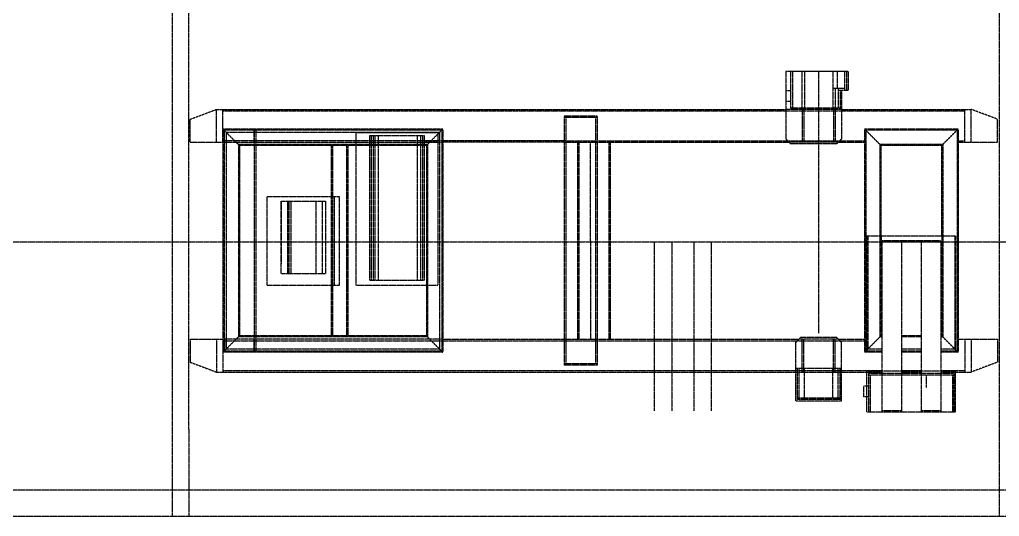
# Model space of a CAD drawing. Header units: millimetres. Extents: x -955179 to -912907, y 62798 to 154298.
# Drawn here: x -952193 to -949208, y 145657 to 147170 of the extents above; entities that cross this region are included whole.
import ezdxf

# ---------------------------------------------------------------- set-up
doc = ezdxf.new("R2010")
doc.units = ezdxf.units.MM
doc.header["$MEASUREMENT"] = 0
doc.linetypes.add('HIDDEN', pattern=[0.375, 0.25, -0.125])
doc.layers.add('CV', color=251, linetype='HIDDEN')

# ---------------------------------------------------------------- blocks, each defined once
blk = doc.blocks.new('TK출하')
at = {"layer": 'CV'}
for p, q in [((-855452.9, 138901.7, 112.9), (-855452.3, 135875.7, 227.2)), ((-855402.8, 138901.7, 126.8), (-855402.2, 135875.7, 238.6)), ((-852933, 138901.6, 337.7), (-852932.4, 135875.7, 409.1)), ((-853583.2, 137230.5, 487.9), (-853583.2, 137104.5, 487.9)), ((-853392.7, 137230.5, 497.4), (-853583.2, 137230.5, 487.3)), ((-853568.3, 137230.5, 488.1), (-853568.2, 137119.5, 487.9)), ((-853397.8, 137230.5, 497.6), (-853568.3, 137230.5, 488.1)), ((-853562.3, 137230.5, 488.1), (-853562.2, 137119.5, 487.9)), ((-853534.3, 137230.5, 488.1), (-853534.2, 137119.5, 487.9)), ((-853525.8, 137230.5, 497.6), (-853525.7, 137119.5, 497.4)), ((-853482.7, 136434.3, 497.4), (-853482.7, 137232.6, 497.4)), ((-853439.8, 137230.5, 497.6), (-853439.7, 137119.5, 497.4)), ((-853426.3, 137230.5, 488.1), (-853426.2, 137179.5, 487.9)), ((-853403.8, 137230.5, 497.6), (-853403.7, 137173.5, 497.4)), ((-853397.8, 137230.5, 497.6), (-853397.7, 137173.5, 497.4)), ((-853392.7, 137230.5, 497.4), (-853392.7, 137173.5, 497.4)), ((-853423.7, 137179.5, 497.4), (-853439.7, 137179.5, 497.4)), ((-853432.8, 137179.5, 487.9), (-853432.8, 137119.5, 487.9)), ((-853423.7, 137179.5, 497.4), (-853423.7, 137119.5, 497.4)), ((-853417.7, 137179.5, 497.4), (-853423.7, 137179.5, 497.4)), ((-853403.7, 137179.5, 497.4), (-853417.7, 137179.5, 497.4)), ((-853582.7, 137173, 497.4), (-853568.2, 137173, 497.4)), ((-853582.7, 137173, 492.3), (-853582.7, 137141, 492.3)), ((-853568.2, 137174.5, 497.7), (-853568.2, 137141, 497.4)), ((-853417.7, 137173.5, 497.4), (-853423.7, 137173.5, 497.4)), ((-853392.7, 137173.5, 497.4), (-853417.7, 137173.5, 497.4)), ((-853417.7, 137173.5, 497.4), (-853417.7, 137119.5, 497.4)), ((-853412.7, 137173.5, 497.4), (-853412.7, 137119.5, 497.4)), ((-853582.7, 137141, 497.4), (-853568.2, 137141, 497.4)), ((-853412.7, 137119.5, 506.9), (-853568.2, 137119.5, 497.7)), ((-853412.7, 137119.5, 497.4), (-853412.7, 137025.5, 506.9)), ((-855397.7, 137085.5, 497.4), (-855317.7, 137115.5, 497.4)), ((-855397.7, 137085.5, 497.4), (-855317.7, 137115.5, 497.4)), ((-855317.7, 137115.5, 497.4), (-853583.2, 137115.5, 487.9)), ((-855317.7, 137115.5, 497.4), (-853583.2, 137115.5, 487.9)), ((-855317.7, 137015.5, 497.4), (-855317.7, 137115.5, 497.4)), ((-855317.7, 137015.5, 497.4), (-855317.7, 137115.5, 497.4)), ((-855297.7, 137015.5, 497.4), (-855297.7, 137115.5, 497.4)), ((-855297.7, 137015.5, 497.4), (-855297.7, 137115.5, 497.4)), ((-855297.7, 137111, 497.4), (-853037.7, 137111, 497.4)), ((-855297.7, 137111, 497.4), (-853037.7, 137111, 497.4)), ((-854257.7, 137095, 497.4), (-854257.7, 136336, 497.4)), ((-854257.7, 137095, 497.4), (-854257.7, 136336, 497.4)), ((-854157.7, 137095, 497.4), (-854257.7, 137095, 497.4)), ((-854157.7, 137095, 497.4), (-854257.7, 137095, 497.4)), ((-854157.7, 137090.5, 497.4), (-854257.7, 137090.5, 497.4)), ((-854157.7, 137090.5, 497.4), (-854257.7, 137090.5, 497.4)), ((-854253.2, 137090.5, 497.4), (-854253.2, 136340.5, 497.4)), ((-854253.2, 137090.5, 497.4), (-854253.2, 136340.5, 497.4)), ((-854162.2, 137090.5, 497.4), (-854162.2, 136340.5, 497.4)), ((-854162.2, 137090.5, 497.4), (-854162.2, 136340.5, 497.4)), ((-854157.7, 137095, 497.4), (-854157.7, 136336, 497.4)), ((-854157.7, 137095, 497.4), (-854157.7, 136336, 497.4)), ((-853412.7, 137115.5, 497.4), (-853583.2, 137115.5, 487.3)), ((-853583.2, 137113, 487.9), (-853583.2, 137025.5, 487.9)), ((-853532.7, 137115.5, 497.4), (-853532.7, 137015.5, 497.4)), ((-853528.2, 137115.5, 497.4), (-853528.2, 137015.5, 497.4)), ((-853437.2, 137115.5, 497.4), (-853437.2, 137015.5, 497.4)), ((-853432.7, 137115.5, 497.4), (-853432.7, 137015.5, 497.4)), ((-853412.7, 137115.5, 497.4), (-853017.7, 137115.5, 497.4)), ((-853412.7, 137115.5, 497.4), (-853017.7, 137115.5, 497.4)), ((-853037.7, 137015.5, 497.4), (-853037.7, 137115.5, 497.4)), ((-853037.7, 137015.5, 497.4), (-853037.7, 137115.5, 497.4)), ((-852937.7, 137085.5, 497.4), (-853017.7, 137115.5, 497.4)), ((-852937.7, 137085.5, 497.4), (-853017.7, 137115.5, 497.4)), ((-853017.7, 137015.5, 497.4), (-853017.7, 137115.5, 497.4)), ((-853017.7, 137015.5, 497.4), (-853017.7, 137115.5, 497.4)), ((-855397.7, 137015.5, 497.4), (-855397.7, 137085.5, 497.4)), ((-855397.7, 137015.5, 497.4), (-855397.7, 137085.5, 497.4)), ((-852937.7, 137015.5, 497.4), (-852937.7, 137085.5, 497.4)), ((-852937.7, 137015.5, 497.4), (-852937.7, 137085.5, 497.4)), ((-854627.7, 137055.5, 497.4), (-855297.7, 137055.5, 497.4)), ((-854627.7, 137055.5, 497.4), (-855297.7, 137055.5, 497.4)), ((-855297.7, 137055.5, 497.4), (-855297.7, 136375.5, 497.4)), ((-855297.7, 137055.5, 497.4), (-855297.7, 136375.5, 497.4)), ((-855297.7, 137055.5, 497.4), (-855247.7, 137005.5, 497.4)), ((-855297.7, 137055.5, 497.4), (-855247.7, 137005.5, 497.4)), ((-855297.7, 137015.5, 497.4), (-855297.7, 137055.5, 497.4)), ((-855297.7, 137015.5, 497.4), (-855297.7, 137055.5, 497.4)), ((-854630.9, 137052.3, 497.4), (-855294.5, 137052.3, 497.4)), ((-854630.9, 137052.3, 497.4), (-855294.5, 137052.3, 497.4)), ((-855294.5, 137052.3, 497.4), (-855294.5, 136378.7, 497.4)), ((-855294.5, 137052.3, 497.4), (-855294.5, 136378.7, 497.4)), ((-855293.2, 137015.5, 497.4), (-855293.2, 137055.5, 497.4)), ((-855293.2, 137015.5, 497.4), (-855293.2, 137055.5, 497.4)), ((-854637.7, 137045.5, 497.4), (-855287.7, 137045.5, 497.4)), ((-854637.7, 137045.5, 497.4), (-855287.7, 137045.5, 497.4)), ((-855287.7, 137045.5, 497.4), (-855287.7, 136385.5, 497.4)), ((-855287.7, 137045.5, 497.4), (-855287.7, 136385.5, 497.4)), ((-855202.2, 137055.5, 497.4), (-855202.2, 136375.5, 497.4)), ((-855202.2, 137015.5, 497.4), (-855202.2, 137055.5, 497.4)), ((-855202.2, 137015.5, 497.4), (-855202.2, 137055.5, 497.4)), ((-855197.7, 137055.5, 497.4), (-855197.7, 136375.5, 497.4)), ((-855197.7, 137055.5, 497.4), (-855197.7, 136375.5, 497.4)), ((-854893, 137045.5, 497.4), (-854643.2, 137045.5, 497.4)), ((-854893, 137045.5, 497.4), (-854643.2, 137045.5, 497.4)), ((-854893, 137045.5, 506.9), (-854893, 136580.5, 506.9)), ((-854893, 137045.5, 506.9), (-854893, 136580.5, 506.9)), ((-854851.5, 137035.5, 497.4), (-854851.5, 136595.5, 497.4)), ((-854851.5, 137035.5, 497.4), (-854851.5, 136595.5, 497.4)), ((-854851.5, 137035.5, 497.4), (-854684.5, 137035.5, 497.4)), ((-854851.5, 137035.5, 497.4), (-854684.5, 137035.5, 497.4)), ((-854846.5, 137035.5, 497.4), (-854846.5, 136595.5, 497.4)), ((-854846.5, 137035.5, 497.4), (-854846.5, 136595.5, 497.4)), ((-854840.5, 137035.5, 497.4), (-854840.5, 136595.5, 497.4)), ((-854840.5, 137035.5, 497.4), (-854840.5, 136595.5, 497.4)), ((-854835.5, 137035.5, 497.4), (-854835.5, 136595.5, 497.4)), ((-854835.5, 137035.5, 497.4), (-854835.5, 136595.5, 497.4)), ((-854825.1, 137035.5, 497.4), (-854825.1, 136595.5, 497.4)), ((-854825.1, 137035.5, 497.4), (-854825.1, 136595.5, 497.4)), ((-854706.2, 137035.5, 497.4), (-854706.2, 136595.5, 497.4)), ((-854695.5, 137035.5, 497.4), (-854695.5, 136595.5, 497.4)), ((-854689.5, 137035.5, 497.4), (-854689.5, 136595.5, 497.4)), ((-854689.5, 137035.5, 497.4), (-854689.5, 136595.5, 497.4)), ((-854684.5, 137035.5, 497.4), (-854684.5, 136595.5, 497.4)), ((-854684.5, 137035.5, 497.4), (-854684.5, 136595.5, 497.4)), ((-854627.7, 137055.5, 497.4), (-854677.7, 137005.5, 497.4)), ((-854627.7, 137055.5, 497.4), (-854677.7, 137005.5, 497.4)), ((-854643.2, 137045.5, 497.4), (-854643.2, 136580.5, 497.4)), ((-854643.2, 137045.5, 497.4), (-854643.2, 136580.5, 497.4)), ((-854637.7, 137045.5, 497.4), (-854637.7, 136385.5, 497.4)), ((-854637.7, 137045.5, 497.4), (-854637.7, 136385.5, 497.4)), ((-854630.9, 137052.3, 497.4), (-854630.9, 136378.7, 497.4)), ((-854630.9, 137052.3, 497.4), (-854630.9, 136378.7, 497.4)), ((-854627.7, 137055.5, 497.4), (-854627.7, 136375.5, 497.4)), ((-854627.7, 137055.5, 497.4), (-854627.7, 136375.5, 497.4)), ((-853342.7, 137055.5, 497.4), (-853342.7, 136375.5, 497.4)), ((-853342.7, 137055.5, 497.4), (-853342.7, 136375.5, 497.4)), ((-853342.7, 137055.5, 497.4), (-853292.7, 137005.5, 497.4)), ((-853342.7, 137055.5, 497.4), (-853292.7, 137005.5, 497.4)), ((-853230.7, 137055.5, 497.4), (-853342.7, 137055.5, 497.4)), ((-853230.7, 137055.5, 497.4), (-853342.7, 137055.5, 497.4)), ((-853339.5, 137052.3, 497.4), (-853339.5, 136378.7, 497.4)), ((-853339.5, 137052.3, 497.4), (-853339.5, 136378.7, 497.4)), ((-853230.7, 137052.3, 497.4), (-853339.5, 137052.3, 497.4)), ((-853230.7, 137052.3, 497.4), (-853339.5, 137052.3, 497.4)), ((-853170.7, 137055.5, 497.4), (-853230.7, 137055.5, 497.4)), ((-853170.7, 137055.5, 497.4), (-853230.7, 137055.5, 497.4)), ((-853170.7, 137052.3, 497.4), (-853230.7, 137052.3, 497.4)), ((-853170.7, 137052.3, 497.4), (-853230.7, 137052.3, 497.4)), ((-853057.7, 137055.5, 497.4), (-853170.7, 137055.5, 497.4)), ((-853057.7, 137055.5, 497.4), (-853170.7, 137055.5, 497.4)), ((-853060.9, 137052.3, 497.4), (-853170.7, 137052.3, 497.4)), ((-853060.9, 137052.3, 497.4), (-853170.7, 137052.3, 497.4)), ((-853057.7, 137055.5, 497.4), (-853107.7, 137005.5, 497.4)), ((-853057.7, 137055.5, 497.4), (-853107.7, 137005.5, 497.4)), ((-853060.9, 137052.3, 497.4), (-853060.9, 136378.7, 497.4)), ((-853060.9, 137052.3, 497.4), (-853060.9, 136378.7, 497.4)), ((-853057.7, 137055.5, 497.4), (-853057.7, 136375.5, 497.4)), ((-853057.7, 137055.5, 497.4), (-853057.7, 136375.5, 497.4)), ((-855397.7, 137015.5, 497.4), (-855297.7, 137015.5, 497.4)), ((-855397.7, 137015.5, 497.4), (-855297.7, 137015.5, 497.4)), ((-855297.7, 137020.5, 497.4), (-853342.7, 137020, 497.4)), ((-855297.7, 137015.5, 497.4), (-854627.7, 137015.5, 497.4)), ((-854674.5, 137008.7, 497.4), (-855250.9, 137008.7, 497.4)), ((-854674.5, 137008.7, 497.4), (-855250.9, 137008.7, 497.4)), ((-855250.9, 137008.7, 497.4), (-855250.9, 136422.3, 497.4)), ((-855250.9, 137008.7, 497.4), (-855250.9, 136422.3, 497.4)), ((-854677.7, 137005.5, 497.4), (-855247.7, 137005.5, 497.4)), ((-854677.7, 137005.5, 497.4), (-855247.7, 137005.5, 497.4)), ((-855247.7, 137005.5, 497.4), (-855247.7, 136425.5, 497.4)), ((-855247.7, 137005.5, 497.4), (-855247.7, 136425.5, 497.4)), ((-854967.7, 137005.5, 497.4), (-854967.7, 136425.5, 497.4)), ((-854967.7, 137005.5, 497.4), (-854967.7, 136425.5, 497.4)), ((-854964.5, 137005.5, 497.4), (-854964.5, 136425.5, 497.4)), ((-854964.5, 137005.5, 497.4), (-854964.5, 136425.5, 497.4)), ((-854920.9, 137005.5, 497.4), (-854920.9, 136425.5, 497.4)), ((-854920.9, 137005.5, 497.4), (-854920.9, 136425.5, 497.4)), ((-854917.7, 137005.5, 497.4), (-854917.7, 136425.5, 497.4)), ((-854917.7, 137005.5, 497.4), (-854917.7, 136425.5, 497.4)), ((-854890, 137015.5, 497.4), (-854856, 137015.5, 497.4)), ((-854890, 137015.5, 497.4), (-854856, 137015.5, 497.4)), ((-854779.1, 137015.5, 497.4), (-854757.4, 137015.5, 497.4)), ((-854779.1, 137015.5, 497.4), (-854757.4, 137015.5, 497.4)), ((-854777.3, 137015.5, 497.4), (-854759.2, 137015.5, 497.4)), ((-854777.3, 137015.5, 497.4), (-854759.2, 137015.5, 497.4)), ((-854646.2, 137015.5, 497.4), (-854680.2, 137015.5, 497.4)), ((-854646.2, 137015.5, 497.4), (-854680.2, 137015.5, 497.4)), ((-854677.7, 137005.5, 497.4), (-854677.7, 136425.5, 497.4)), ((-854677.7, 137005.5, 497.4), (-854677.7, 136425.5, 497.4)), ((-854674.5, 137008.7, 497.4), (-854674.5, 136422.3, 497.4)), ((-854674.5, 137008.7, 497.4), (-854674.5, 136422.3, 497.4)), ((-854257.7, 137015.5, 497.4), (-854627.7, 137015.5, 497.4)), ((-854257.7, 137015.5, 497.4), (-854627.7, 137015.5, 497.4)), ((-854257.7, 137015.5, 497.4), (-854157.7, 137015.5, 497.4)), ((-854257.7, 137015.5, 497.4), (-854157.7, 137015.5, 497.4)), ((-854217.7, 137015.5, 497.4), (-854217.7, 136415.5, 497.4)), ((-854213.2, 137015.5, 497.4), (-854213.2, 136415.5, 497.4)), ((-854177.7, 136715.5, 497.4), (-854177.7, 137015.5, 497.4)), ((-854157.7, 137015.5, 497.4), (-853573.2, 137015.5, 497.4)), ((-854122.2, 137015.5, 497.4), (-854122.2, 136415.5, 497.4)), ((-854117.7, 137015.5, 497.4), (-854117.7, 136415.5, 497.4)), ((-853583.2, 137025.5, 487.9), (-853568.2, 137010.5, 487.9)), ((-853422.7, 137015.5, 497.4), (-853573.2, 137015.5, 497.4)), ((-853427.7, 137010.5, 506.9), (-853568.2, 137010.5, 487.9)), ((-853412.7, 137025.5, 506.9), (-853427.7, 137010.5, 506.9)), ((-853422.7, 137015.5, 497.4), (-853342.7, 137015.5, 497.4)), ((-853422.7, 137015.5, 497.4), (-853342.7, 137015.5, 497.4)), ((-853295.9, 137008.7, 497.4), (-853295.9, 136422.3, 497.4)), ((-853295.9, 137008.7, 497.4), (-853295.9, 136422.3, 497.4)), ((-853104.5, 137008.7, 497.4), (-853295.9, 137008.7, 497.4)), ((-853104.5, 137008.7, 497.4), (-853295.9, 137008.7, 497.4)), ((-853292.7, 136730.5, 497.4), (-853292.7, 137005.5, 497.4)), ((-853292.7, 136730.5, 497.4), (-853292.7, 137005.5, 497.4)), ((-853107.7, 137005.5, 497.4), (-853292.7, 137005.5, 497.4)), ((-853107.7, 137005.5, 497.4), (-853292.7, 137005.5, 497.4)), ((-853107.7, 136730.5, 497.4), (-853107.7, 137005.5, 497.4)), ((-853107.7, 136730.5, 497.4), (-853107.7, 137005.5, 497.4)), ((-853104.5, 137008.7, 497.4), (-853104.5, 136422.3, 497.4)), ((-853104.5, 137008.7, 497.4), (-853104.5, 136422.3, 497.4)), ((-853057.7, 137020, 497.4), (-853037.7, 137020, 497.4)), ((-853057.7, 137020, 497.4), (-853037.7, 137020, 497.4)), ((-853057.7, 137015.5, 497.4), (-852937.7, 137015.5, 497.4)), ((-853057.7, 137015.5, 497.4), (-852937.7, 137015.5, 497.4)), ((-855162.7, 136850.5, 497.4), (-854942.7, 136850.5, 497.4)), ((-855162.7, 136850.5, 497.4), (-854942.7, 136850.5, 497.4)), ((-855162.7, 136580.5, 497.4), (-855162.7, 136850.5, 497.4)), ((-855162.7, 136580.5, 497.4), (-855162.7, 136850.5, 497.4)), ((-854957.7, 136580.5, 497.4), (-854957.7, 136850.5, 497.4)), ((-854942.7, 136580.5, 497.4), (-854942.7, 136850.5, 497.4)), ((-855120.2, 136835.5, 497.4), (-854985.2, 136835.5, 497.4)), ((-855120.2, 136835.5, 497.4), (-855120.2, 136644.7, 497.4)), ((-855120.2, 136615.5, 497.4), (-855120.2, 136835.5, 497.4)), ((-855120.2, 136615.5, 497.4), (-855120.2, 136835.5, 497.4)), ((-855100.7, 136835.5, 497.4), (-855100.7, 136615.5, 497.4)), ((-855095.7, 136615.5, 497.4), (-855095.7, 136835.5, 497.4)), ((-855095.7, 136615.5, 497.4), (-855095.7, 136835.5, 497.4)), ((-855090.7, 136835.5, 497.4), (-855090.7, 136615.5, 497.4)), ((-855090.7, 136835.5, 497.4), (-855090.7, 136615.5, 497.4)), ((-855015.2, 136835.5, 497.4), (-855015.2, 136615.5, 497.4)), ((-854995.2, 136835.5, 497.4), (-854995.2, 136615.5, 497.4)), ((-854995.2, 136835.5, 497.4), (-854995.2, 136615.5, 497.4)), ((-854985.2, 136835.5, 497.4), (-854985.2, 136615.5, 497.4)), ((-854985.2, 136835.5, 497.4), (-854985.2, 136615.5, 497.4)), ((-853335.7, 136730.5, 497.4), (-853065.7, 136730.5, 497.4)), ((-853335.7, 136730.5, 497.4), (-853065.7, 136730.5, 497.4)), ((-853335.7, 136730.5, 497.4), (-853335.7, 136375.5, 497.4)), ((-853335.7, 136730.5, 497.4), (-853335.7, 136375.5, 497.4)), ((-853332.7, 136730.5, 497.4), (-853332.7, 136385.5, 497.4)), ((-853332.7, 136730.5, 497.4), (-853332.7, 136385.5, 497.4)), ((-853292.7, 136730.5, 497.4), (-853292.7, 136425.5, 497.4)), ((-853292.7, 136730.5, 497.4), (-853292.7, 136425.5, 497.4)), ((-853107.7, 136730.5, 497.4), (-853107.7, 136425.5, 497.4)), ((-853107.7, 136730.5, 497.4), (-853107.7, 136425.5, 497.4)), ((-853067.7, 136730.5, 497.4), (-853067.7, 136385.5, 497.4)), ((-853067.7, 136730.5, 497.4), (-853067.7, 136385.5, 497.4)), ((-853065.7, 136730.5, 497.4), (-853065.7, 136375.5, 497.4)), ((-853065.7, 136730.5, 497.4), (-853065.7, 136375.5, 497.4)), ((-857804.8, 136712.4, 497.4), (-849958.5, 136712.4, 497.4)), ((-854177.7, 136715.5, 497.4), (-854177.7, 136415.5, 497.4)), ((-853983.5, 136712.3, 497.4), (-853983.5, 136197.5, 497.4)), ((-853983.5, 136712.3, 497.4), (-853983.5, 136197.5, 497.4)), ((-853929.9, 136712.3, 497.4), (-853929.9, 136197.5, 497.4)), ((-853929.9, 136712.3, 497.4), (-853929.9, 136197.5, 497.4)), ((-853863.5, 136712.3, 497.4), (-853863.5, 136197.5, 497.4)), ((-853863.5, 136712.3, 497.4), (-853863.5, 136197.5, 497.4)), ((-853809.9, 136712.3, 497.4), (-853809.9, 136197.5, 497.4)), ((-853809.9, 136712.3, 497.4), (-853809.9, 136197.5, 497.4)), ((-853110.7, 136715.5, 497.4), (-853290.7, 136715.5, 497.4)), ((-853110.7, 136715.5, 497.4), (-853290.7, 136715.5, 497.4)), ((-853290.7, 136715.5, 497.4), (-853290.7, 136318, 497.4)), ((-853290.7, 136715.5, 497.4), (-853290.7, 136318, 497.4)), ((-853110.7, 136712.3, 497.4), (-853290.7, 136712.3, 497.4)), ((-853110.7, 136712.3, 497.4), (-853290.7, 136712.3, 497.4)), ((-853230.7, 136712.3, 497.4), (-853230.7, 136715.5, 497.4)), ((-853230.7, 136712.3, 497.4), (-853230.7, 136715.5, 497.4)), ((-853230.7, 136712.3, 497.4), (-853230.7, 136318, 497.4)), ((-853230.7, 136712.3, 497.4), (-853230.7, 136318, 497.4)), ((-853170.7, 136715.5, 497.4), (-853170.7, 136318, 497.4)), ((-853170.7, 136715.5, 497.4), (-853170.7, 136318, 497.4)), ((-853110.7, 136715.5, 497.4), (-853110.7, 136318, 497.4)), ((-853110.7, 136715.5, 497.4), (-853110.7, 136375.5, 497.4)), ((-853110.7, 136715.5, 497.4), (-853110.7, 136375.5, 497.4)), ((-853110.7, 136715.5, 497.4), (-853110.7, 136318, 497.4)), ((-855120.2, 136615.5, 497.4), (-854985.2, 136615.5, 497.4)), ((-855120.2, 136615.5, 497.4), (-854985.2, 136615.5, 497.4)), ((-855162.7, 136580.5, 497.4), (-854942.7, 136580.5, 497.4)), ((-855162.7, 136580.5, 497.4), (-854942.7, 136580.5, 497.4)), ((-854893, 136580.5, 497.4), (-854643.2, 136580.5, 497.4)), ((-854893, 136580.5, 497.4), (-854643.2, 136580.5, 497.4)), ((-854851.5, 136595.5, 497.4), (-854684.5, 136595.5, 497.4)), ((-854851.5, 136595.5, 497.4), (-854684.5, 136595.5, 497.4)), ((-855397.7, 136415.5, 497.4), (-855397.7, 136345.5, 497.4)), ((-855397.7, 136415.5, 497.4), (-855397.7, 136345.5, 497.4)), ((-855396.3, 136415.5, 497.4), (-855297.7, 136415.5, 497.4)), ((-855396.3, 136415.5, 497.4), (-855297.7, 136415.5, 497.4)), ((-855317.7, 136415.5, 497.4), (-855317.7, 136315.5, 497.4)), ((-855317.7, 136415.5, 497.4), (-855317.7, 136315.5, 497.4)), ((-855247.7, 136425.5, 497.4), (-855297.7, 136375.5, 497.4)), ((-855247.7, 136425.5, 497.4), (-855297.7, 136375.5, 497.4)), ((-855297.7, 136415.5, 497.4), (-855297.7, 136315.5, 497.4)), ((-855297.7, 136415.5, 497.4), (-855297.7, 136315.5, 497.4)), ((-855297.7, 136415.5, 497.4), (-855297.7, 136375.5, 497.4)), ((-855297.7, 136415.5, 497.4), (-855297.7, 136375.5, 497.4)), ((-855197.7, 136415.5, 497.4), (-855297.7, 136415.5, 497.4)), ((-855197.7, 136415.5, 497.4), (-855297.7, 136415.5, 497.4)), ((-855297.7, 136411, 497.4), (-853342.7, 136411, 497.4)), ((-855293.2, 136415.5, 497.4), (-855293.2, 136375.5, 497.4)), ((-855293.2, 136415.5, 497.4), (-855293.2, 136375.5, 497.4)), ((-854674.5, 136422.3, 497.4), (-855250.9, 136422.3, 497.4)), ((-854674.5, 136422.3, 497.4), (-855250.9, 136422.3, 497.4)), ((-854677.7, 136425.5, 497.4), (-855247.7, 136425.5, 497.4)), ((-854677.7, 136425.5, 497.4), (-855247.7, 136425.5, 497.4)), ((-855202.2, 136375.5, 497.4), (-855202.2, 136415.5, 497.4)), ((-855202.2, 136375.5, 497.4), (-855202.2, 136415.5, 497.4)), ((-854627.7, 136415.5, 497.4), (-855197.7, 136415.5, 497.4)), ((-854677.7, 136425.5, 497.4), (-854627.7, 136375.5, 497.4)), ((-854677.7, 136425.5, 497.4), (-854627.7, 136375.5, 497.4)), ((-854627.7, 136415.5, 497.4), (-854257.7, 136415.5, 497.4)), ((-854627.7, 136415.5, 497.4), (-854257.7, 136415.5, 497.4)), ((-854257.7, 136415.5, 497.4), (-854157.7, 136415.5, 497.4)), ((-854257.7, 136415.5, 497.4), (-854157.7, 136415.5, 497.4)), ((-854157.7, 136415.5, 497.4), (-853542.7, 136415.5, 497.4)), ((-854157.7, 136415.5, 497.4), (-853542.7, 136415.5, 497.4)), ((-853552.7, 136405.5, 506.9), (-853537.7, 136420.5, 506.9)), ((-853552.7, 136405.5, 506.9), (-853537.7, 136420.5, 506.9)), ((-853552.7, 136325.7, 506.9), (-853552.7, 136405.5, 506.9)), ((-853552.7, 136325.7, 506.9), (-853552.7, 136405.5, 506.9)), ((-853422.7, 136415.5, 497.4), (-853542.7, 136415.5, 497.4)), ((-853422.7, 136415.5, 497.4), (-853542.7, 136415.5, 497.4)), ((-853427.7, 136420.5, 506.9), (-853537.7, 136420.5, 506.9)), ((-853427.7, 136420.5, 506.9), (-853537.7, 136420.5, 506.9)), ((-853532.7, 136315.5, 497.4), (-853532.7, 136415.5, 497.4)), ((-853532.7, 136315.5, 497.4), (-853532.7, 136415.5, 497.4)), ((-853528.2, 136315.5, 497.4), (-853528.2, 136415.5, 497.4)), ((-853528.2, 136315.5, 497.4), (-853528.2, 136415.5, 497.4)), ((-853437.2, 136315.5, 497.4), (-853437.2, 136415.5, 497.4)), ((-853437.2, 136315.5, 497.4), (-853437.2, 136415.5, 497.4)), ((-853432.7, 136315.5, 497.4), (-853432.7, 136415.5, 497.4)), ((-853432.7, 136315.5, 497.4), (-853432.7, 136415.5, 497.4)), ((-853412.7, 136405.5, 506.9), (-853427.7, 136420.5, 506.9)), ((-853412.7, 136405.5, 506.9), (-853427.7, 136420.5, 506.9)), ((-853422.7, 136415.5, 497.4), (-853342.7, 136415.5, 497.4)), ((-853422.7, 136415.5, 497.4), (-853342.7, 136415.5, 497.4)), ((-853412.7, 136325.7, 506.9), (-853412.7, 136405.5, 506.9)), ((-853412.7, 136325.7, 506.9), (-853412.7, 136405.5, 506.9)), ((-853292.7, 136425.5, 497.4), (-853342.7, 136375.5, 497.4)), ((-853292.7, 136425.5, 497.4), (-853342.7, 136375.5, 497.4)), ((-853290.7, 136422.3, 497.4), (-853295.9, 136422.3, 497.4)), ((-853290.7, 136422.3, 497.4), (-853295.9, 136422.3, 497.4)), ((-853290.7, 136425.5, 497.4), (-853292.7, 136425.5, 497.4)), ((-853290.7, 136425.5, 497.4), (-853292.7, 136425.5, 497.4)), ((-853170.7, 136425.5, 497.4), (-853230.7, 136425.5, 497.4)), ((-853170.7, 136425.5, 497.4), (-853230.7, 136425.5, 497.4)), ((-853170.7, 136422.3, 497.4), (-853230.7, 136422.3, 497.4)), ((-853170.7, 136422.3, 497.4), (-853230.7, 136422.3, 497.4)), ((-853107.7, 136425.5, 497.4), (-853110.7, 136425.5, 497.4)), ((-853107.7, 136425.5, 497.4), (-853110.7, 136425.5, 497.4)), ((-853104.5, 136422.3, 497.4), (-853110.7, 136422.3, 497.4)), ((-853104.5, 136422.3, 497.4), (-853110.7, 136422.3, 497.4)), ((-853107.7, 136425.5, 497.4), (-853057.7, 136375.5, 497.4)), ((-853107.7, 136425.5, 497.4), (-853057.7, 136375.5, 497.4)), ((-853057.7, 136415.5, 497.4), (-852937.7, 136415.5, 497.4)), ((-853057.7, 136415.5, 497.4), (-852937.7, 136415.5, 497.4)), ((-853037.7, 136415.5, 497.4), (-853037.7, 136315.5, 497.4)), ((-853037.7, 136415.5, 497.4), (-853037.7, 136315.5, 497.4)), ((-853017.7, 136415.5, 497.4), (-853017.7, 136315.5, 497.4)), ((-853017.7, 136415.5, 497.4), (-853017.7, 136315.5, 497.4)), ((-852937.7, 136415.5, 497.4), (-852937.7, 136345.5, 497.4)), ((-852937.7, 136415.5, 497.4), (-852937.7, 136345.5, 497.4)), ((-854627.7, 136375.5, 497.4), (-855297.7, 136375.5, 497.4)), ((-854627.7, 136375.5, 497.4), (-855297.7, 136375.5, 497.4)), ((-854630.9, 136378.7, 497.4), (-855294.5, 136378.7, 497.4)), ((-854630.9, 136378.7, 497.4), (-855294.5, 136378.7, 497.4)), ((-854637.7, 136385.5, 497.4), (-855287.7, 136385.5, 497.4)), ((-854637.7, 136385.5, 497.4), (-855287.7, 136385.5, 497.4)), ((-853290.7, 136375.5, 497.4), (-853342.7, 136375.5, 497.4)), ((-853290.7, 136375.5, 497.4), (-853342.7, 136375.5, 497.4)), ((-853290.7, 136378.7, 497.4), (-853339.5, 136378.7, 497.4)), ((-853290.7, 136378.7, 497.4), (-853339.5, 136378.7, 497.4)), ((-853290.7, 136385.5, 497.4), (-853332.7, 136385.5, 497.4)), ((-853290.7, 136385.5, 497.4), (-853332.7, 136385.5, 497.4)), ((-853170.7, 136385.5, 497.4), (-853230.7, 136385.5, 497.4)), ((-853170.7, 136385.5, 497.4), (-853230.7, 136385.5, 497.4)), ((-853170.7, 136378.7, 497.4), (-853230.7, 136378.7, 497.4)), ((-853170.7, 136378.7, 497.4), (-853230.7, 136378.7, 497.4)), ((-853170.7, 136375.5, 497.4), (-853230.7, 136375.5, 497.4)), ((-853170.7, 136375.5, 497.4), (-853230.7, 136375.5, 497.4)), ((-853067.7, 136385.5, 497.4), (-853110.7, 136385.5, 497.4)), ((-853067.7, 136385.5, 497.4), (-853110.7, 136385.5, 497.4)), ((-853060.9, 136378.7, 497.4), (-853110.7, 136378.7, 497.4)), ((-853060.9, 136378.7, 497.4), (-853110.7, 136378.7, 497.4)), ((-853057.7, 136375.5, 497.4), (-853110.7, 136375.5, 497.4)), ((-853057.7, 136375.5, 497.4), (-853110.7, 136375.5, 497.4)), ((-855397.7, 136345.5, 497.4), (-855317.7, 136315.5, 497.4)), ((-855397.7, 136345.5, 497.4), (-855317.7, 136315.5, 497.4)), ((-854157.7, 136340.5, 497.4), (-854257.7, 136340.5, 497.4)), ((-854157.7, 136340.5, 497.4), (-854257.7, 136340.5, 497.4)), ((-852937.7, 136345.5, 497.4), (-853017.7, 136315.5, 497.4)), ((-852937.7, 136345.5, 497.4), (-853017.7, 136315.5, 497.4)), ((-855317.7, 136315.5, 497.4), (-853290.7, 136315.5, 497.4)), ((-855317.7, 136315.5, 497.4), (-853290.7, 136315.5, 497.4)), ((-855297.7, 136320, 497.4), (-853290.7, 136320, 497.4)), ((-855297.7, 136320, 497.4), (-853290.7, 136320, 497.4)), ((-855003.3, 136315.5, 497.4), (-854848.1, 136315.5, 497.4)), ((-855003.3, 136315.5, 497.4), (-854848.1, 136315.5, 497.4)), ((-854157.7, 136336, 497.4), (-854257.7, 136336, 497.4)), ((-854157.7, 136336, 497.4), (-854257.7, 136336, 497.4)), ((-853412.7, 136326.5, 506.9), (-853552.7, 136326.5, 506.9)), ((-853412.7, 136326.5, 506.9), (-853552.7, 136326.5, 506.9)), ((-853552.7, 136226.5, 497.4), (-853552.7, 136325.7, 497.4)), ((-853552.7, 136226.5, 497.4), (-853552.7, 136325.7, 497.4)), ((-853547.7, 136231.5, 497.4), (-853547.7, 136326.5, 497.4)), ((-853547.7, 136231.5, 497.4), (-853547.7, 136326.5, 497.4)), ((-853542.2, 136236, 497.4), (-853542.2, 136326.5, 497.4)), ((-853542.2, 136236, 497.4), (-853542.2, 136326.5, 497.4)), ((-853525.7, 136236, 497.4), (-853525.7, 136326.5, 497.4)), ((-853525.7, 136236, 497.4), (-853525.7, 136326.5, 497.4)), ((-853439.7, 136236, 497.4), (-853439.7, 136326.5, 497.4)), ((-853439.7, 136236, 497.4), (-853439.7, 136326.5, 497.4)), ((-853423.2, 136236, 497.4), (-853423.2, 136326.5, 497.4)), ((-853423.2, 136236, 497.4), (-853423.2, 136326.5, 497.4)), ((-853417.7, 136231.5, 497.4), (-853417.7, 136326.5, 497.4)), ((-853417.7, 136231.5, 497.4), (-853417.7, 136326.5, 497.4)), ((-853412.7, 136226.5, 497.4), (-853412.7, 136325.7, 497.4)), ((-853412.7, 136226.5, 497.4), (-853412.7, 136325.7, 497.4)), ((-853335.7, 136272, 497.4), (-853335.7, 136318, 497.4)), ((-853335.7, 136272, 497.4), (-853335.7, 136318, 497.4)), ((-853065.7, 136318, 497.4), (-853335.7, 136318, 497.4)), ((-853065.7, 136318, 497.4), (-853335.7, 136318, 497.4)), ((-853330.7, 136310.5, 497.4), (-853330.7, 136193, 497.4)), ((-853330.7, 136310.5, 497.4), (-853330.7, 136193, 497.4)), ((-853070.7, 136310.5, 497.4), (-853330.7, 136310.5, 497.4)), ((-853070.7, 136310.5, 497.4), (-853330.7, 136310.5, 497.4)), ((-853290.7, 136318, 497.4), (-853290.7, 136193, 497.4)), ((-853290.7, 136318, 497.4), (-853290.7, 136193, 497.4)), ((-853230.7, 136320, 497.4), (-853170.7, 136320, 497.4)), ((-853230.7, 136320, 497.4), (-853170.7, 136320, 497.4)), ((-853230.7, 136318, 497.4), (-853230.7, 136193, 497.4)), ((-853230.7, 136318, 497.4), (-853230.7, 136193, 497.4)), ((-853230.7, 136315.5, 497.4), (-853170.7, 136315.5, 497.4)), ((-853230.7, 136315.5, 497.4), (-853170.7, 136315.5, 497.4)), ((-853170.7, 136318, 497.4), (-853170.7, 136193, 497.4)), ((-853170.7, 136318, 497.4), (-853170.7, 136193, 497.4)), ((-853110.7, 136320, 497.4), (-853037.7, 136320, 497.4)), ((-853110.7, 136320, 497.4), (-853037.7, 136320, 497.4)), ((-853110.7, 136315.5, 497.4), (-853110.7, 136193, 497.4)), ((-853110.7, 136315.5, 497.4), (-853110.7, 136193, 497.4)), ((-853110.7, 136315.5, 497.4), (-853017.7, 136315.5, 497.4)), ((-853110.7, 136315.5, 497.4), (-853017.7, 136315.5, 497.4)), ((-853070.7, 136310.5, 497.4), (-853070.7, 136193, 497.4)), ((-853070.7, 136310.5, 497.4), (-853070.7, 136193, 497.4)), ((-853065.7, 136193, 497.4), (-853065.7, 136318, 497.4)), ((-853065.7, 136193, 497.4), (-853065.7, 136318, 497.4)), ((-853070.7, 136306, 497.4), (-853330.7, 136306, 497.4)), ((-853070.7, 136306, 497.4), (-853330.7, 136306, 497.4)), ((-853326.2, 136306, 497.4), (-853326.2, 136193, 497.4)), ((-853326.2, 136306, 497.4), (-853326.2, 136193, 497.4)), ((-853155.2, 136306, 497.4), (-853155.2, 136268, 497.4)), ((-853075.2, 136306, 497.4), (-853075.2, 136193, 497.4)), ((-853075.2, 136306, 497.4), (-853075.2, 136193, 497.4)), ((-853345.7, 136272, 497.4), (-853345.7, 136240, 497.4)), ((-853330.7, 136272, 497.4), (-853345.7, 136272, 497.4)), ((-853335.7, 136240, 497.4), (-853335.7, 136272, 497.4)), ((-853412.7, 136226.5, 497.4), (-853552.7, 136226.5, 497.4)), ((-853412.7, 136226.5, 497.4), (-853552.7, 136226.5, 497.4)), ((-853417.7, 136236, 497.4), (-853547.7, 136236, 497.4)), ((-853417.7, 136236, 497.4), (-853547.7, 136236, 497.4)), ((-853417.7, 136231.5, 497.4), (-853547.7, 136231.5, 497.4)), ((-853417.7, 136231.5, 497.4), (-853547.7, 136231.5, 497.4)), ((-853330.7, 136240, 497.4), (-853345.7, 136240, 497.4)), ((-853335.7, 136193, 497.4), (-853335.7, 136240, 497.4)), ((-853335.7, 136193, 497.4), (-853335.7, 136240, 497.4)), ((-853065.7, 136193, 497.4), (-853335.7, 136193, 497.4)), ((-853065.7, 136193, 497.4), (-853335.7, 136193, 497.4)), ((-853230.7, 136197.5, 497.4), (-853290.7, 136197.5, 497.4)), ((-853230.7, 136197.5, 497.4), (-853290.7, 136197.5, 497.4)), ((-853110.7, 136197.5, 497.4), (-853170.7, 136197.5, 497.4)), ((-853110.7, 136197.5, 497.4), (-853170.7, 136197.5, 497.4)), ((-849093.4, 135955.7, 321.4), (-857773.4, 135955.7, 321.4)), ((-849093.4, 135875.7, 321.4), (-857773.4, 135875.7, 321.4))]:
    blk.add_line(p, q, dxfattribs=at)

msp = doc.modelspace()

# ---------------------------------------------------------------- block references
at = {"layer": 'CV'}
msp.add_blockref('TK출하', (-96275.8, 9780.8, -202.6), dxfattribs=at)

doc.saveas('drawing.dxf')
